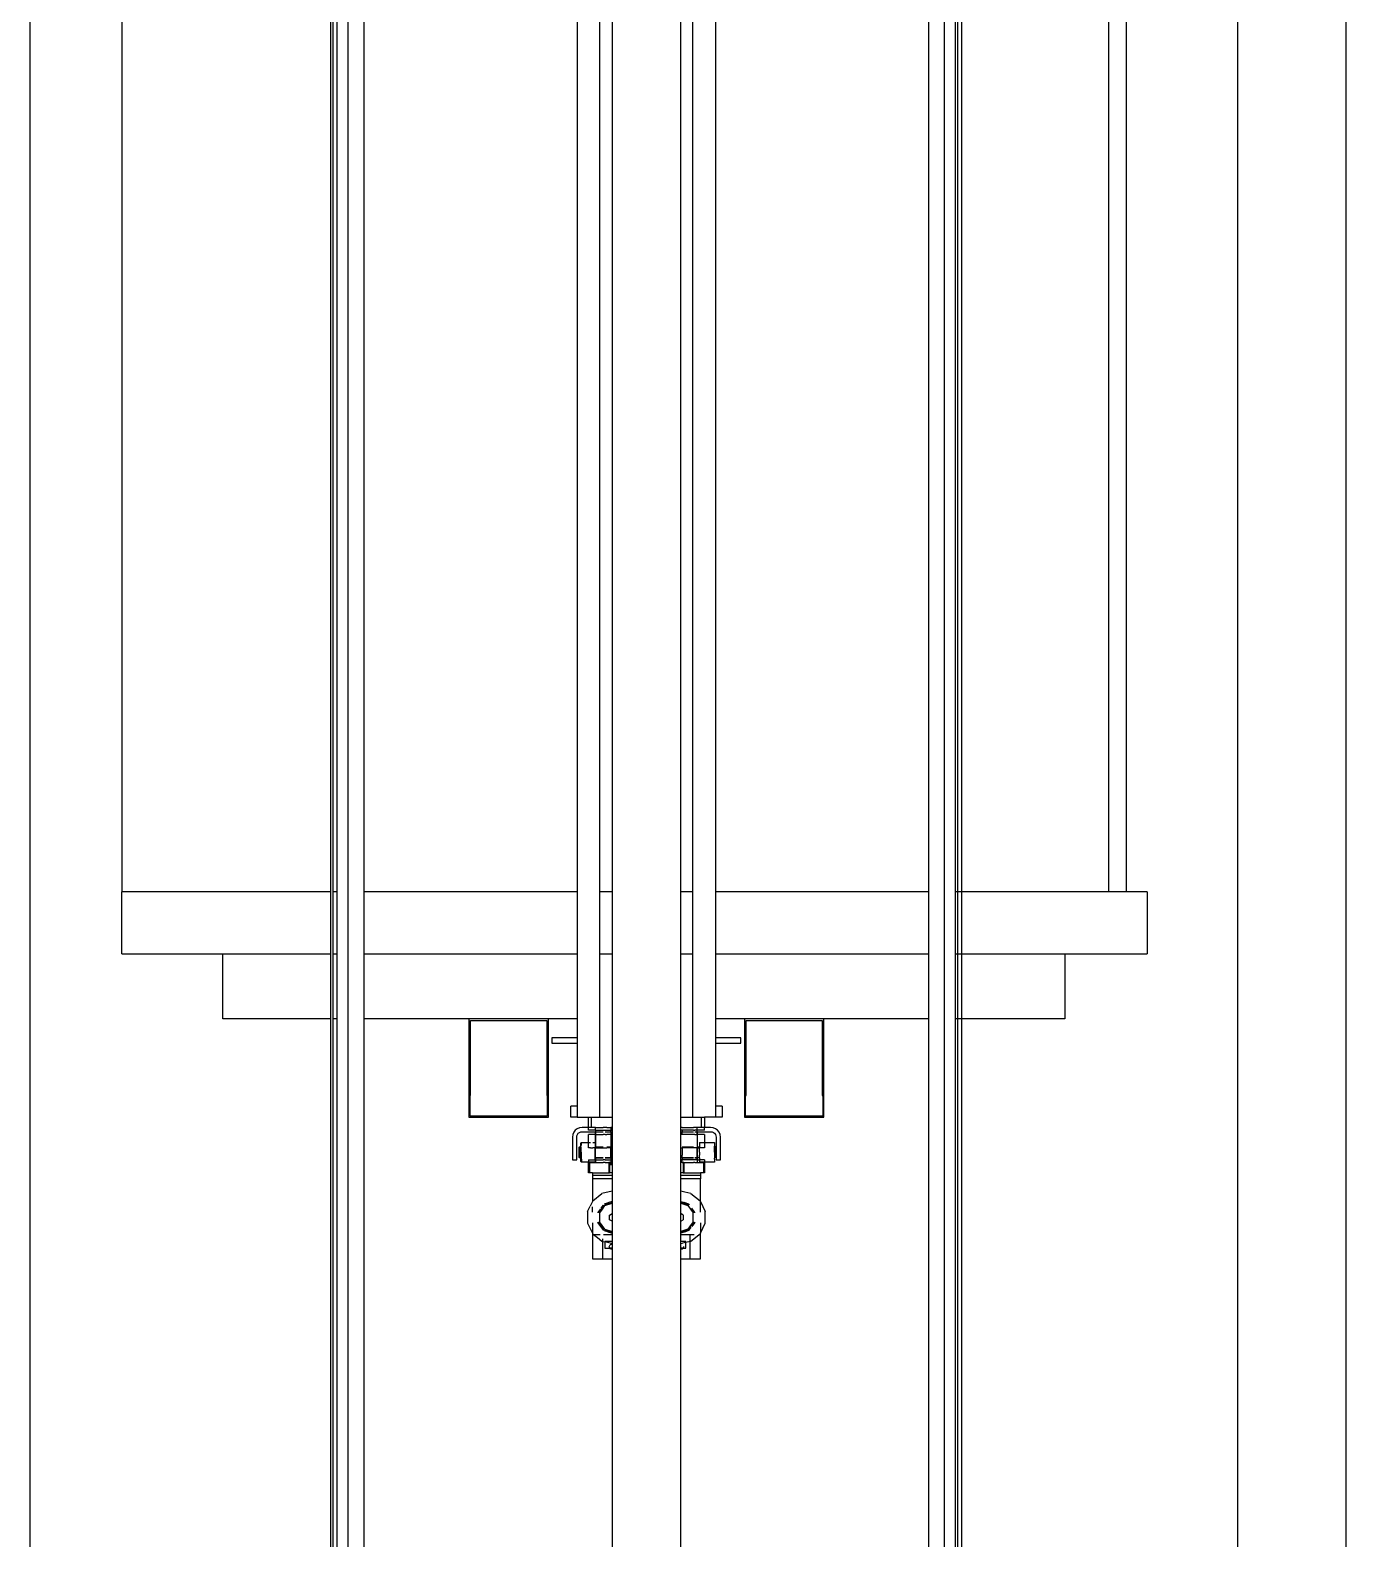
# Model space of a CAD drawing. Header units: millimetres. Extents: x 90964 to 877642, y 656808 to 1438307.
# Drawn here: x 826192 to 828627, y 1252829 to 1255621 of the extents above; entities that cross this region are included whole.
import ezdxf

# ---------------------------------------------------------------- set-up
doc = ezdxf.new("R2010")
doc.units = ezdxf.units.MM
doc.header["$LTSCALE"] = 300
doc.layers.add('ProfileEdges', color=7, linetype='Continuous')
doc.layers.add('SectionCutEdges', color=7, linetype='Continuous')

msp = doc.modelspace()

# ---------------------------------------------------------------- linework, layer by layer
at = {"color": 251}
for p, q in [((826192.2, 1189076), (826192.2, 1259226.5)), ((826192.2, 1189076), (826192.2, 1259226.5)), ((826192.2, 1189076), (826192.2, 1259226.5)), ((826780.6, 1189076), (826780.6, 1258131.7)), ((827884.6, 1189076), (827884.6, 1258131.7)), ((826361.6, 1258032.5), (826361.6, 1254026.5)), ((826810.6, 1254026.5), (826810.6, 1258032.5)), ((827204.7, 1258032.5), (827204.7, 1254026.5)), ((827396.2, 1254026.5), (827396.2, 1258032.5)), ((827854.6, 1258032.5), (827854.6, 1254026.5)), ((826748.6, 1254026.5), (826748.6, 1257972.7)), ((826753, 1254026.5), (826753, 1257972.7)), ((826760.3, 1254026.5), (826760.3, 1257972.7)), ((827905, 1254026.5), (827905, 1257972.7)), ((827909.3, 1254026.5), (827909.3, 1257972.7)), ((827916.3, 1254026.5), (827916.3, 1257972.7)), ((827246.7, 1254026.5), (827246.7, 1257843.7)), ((827269.2, 1257843.7), (827269.2, 1254026.5)), ((827418.7, 1254026.5), (827418.7, 1257840.7)), ((827460.7, 1257840.7), (827460.7, 1254026.5)), ((828188.6, 1254026.5), (828188.6, 1257118.1)), ((828220.4, 1257118.1), (828220.4, 1254026.5)), ((826748.6, 1254026.5), (826361.6, 1254026.5)), ((826361.6, 1253911.5), (826361.6, 1254026.5)), ((826748.6, 1253911.5), (826748.6, 1254026.5)), ((826760.3, 1254026.5), (826753, 1254026.5)), ((826753, 1253911.5), (826753, 1254026.5)), ((826760.3, 1253911.5), (826760.3, 1254026.5)), ((827204.7, 1254026.5), (826810.6, 1254026.5)), ((826810.6, 1253911.5), (826810.6, 1254026.5)), ((827204.7, 1254026.5), (827204.7, 1253911.5)), ((827269.2, 1254026.5), (827246.7, 1254026.5)), ((827246.7, 1253911.5), (827246.7, 1254026.5)), ((827269.2, 1254026.5), (827269.2, 1253911.5)), ((827418.7, 1254026.5), (827396.2, 1254026.5)), ((827396.2, 1253911.5), (827396.2, 1254026.5)), ((827418.7, 1253911.5), (827418.7, 1254026.5)), ((827854.6, 1254026.5), (827460.7, 1254026.5)), ((827460.7, 1254026.5), (827460.7, 1253911.5)), ((827854.6, 1254026.5), (827854.6, 1253911.5)), ((827909.3, 1254026.5), (827905, 1254026.5)), ((827905, 1253911.5), (827905, 1254026.5)), ((827916.3, 1254026.5), (827909.3, 1254026.5)), ((827909.3, 1253911.5), (827909.3, 1254026.5)), ((828188.6, 1254026.5), (827916.3, 1254026.5)), ((827916.3, 1253911.5), (827916.3, 1254026.5)), ((828220.4, 1254026.5), (828188.6, 1254026.5)), ((828259.2, 1254026.5), (828220.4, 1254026.5)), ((828259.2, 1254026.5), (828259.2, 1253911.5)), ((826361.6, 1253911.5), (826549, 1253911.5)), ((826549, 1253911.5), (826748.6, 1253911.5)), ((826549, 1253791.5), (826549, 1253911.5)), ((826748.6, 1253791.5), (826748.6, 1253911.5)), ((826753, 1253911.5), (826760.3, 1253911.5)), ((826753, 1253791.5), (826753, 1253911.5)), ((826760.3, 1253791.5), (826760.3, 1253911.5)), ((826810.6, 1253911.5), (827204.7, 1253911.5)), ((826810.6, 1253791.5), (826810.6, 1253911.5)), ((827204.7, 1253911.5), (827204.7, 1253791.5)), ((827246.7, 1253911.5), (827269.2, 1253911.5)), ((827246.7, 1253609.5), (827246.7, 1253911.5)), ((827269.2, 1253911.5), (827269.2, 1253609.5)), ((827396.2, 1253911.5), (827418.7, 1253911.5)), ((827396.2, 1253609.5), (827396.2, 1253911.5)), ((827418.7, 1253609.5), (827418.7, 1253911.5)), ((827460.7, 1253911.5), (827854.6, 1253911.5)), ((827460.7, 1253911.5), (827460.7, 1253791.5)), ((827854.6, 1253911.5), (827854.6, 1253791.5)), ((827905, 1253911.5), (827909.3, 1253911.5)), ((827905, 1253791.5), (827905, 1253911.5)), ((827909.3, 1253791.5), (827909.3, 1253911.5)), ((827909.3, 1253911.5), (827916.3, 1253911.5)), ((827916.3, 1253791.5), (827916.3, 1253911.5)), ((827916.3, 1253911.5), (828106.8, 1253911.5)), ((828106.8, 1253911.5), (828259.2, 1253911.5)), ((828106.8, 1253911.5), (828106.8, 1253791.5)), ((826748.6, 1253791.5), (826549, 1253791.5)), ((826748.6, 1189076), (826748.6, 1253791.5)), ((826760.3, 1253791.5), (826753, 1253791.5)), ((826753, 1189076), (826753, 1253791.5)), ((826760.3, 1189076), (826760.3, 1253791.5)), ((826810.6, 1189076), (826810.6, 1253791.5)), ((827004.2, 1253791.5), (826810.6, 1253791.5)), ((827151.2, 1253791.5), (827004.2, 1253791.5)), ((827004.2, 1253791.5), (827004.2, 1253649.5)), ((827007.2, 1253649.5), (827007.2, 1253788.5)), ((827007.2, 1253788.5), (827148.2, 1253788.5)), ((827148.2, 1253788.5), (827148.2, 1253649.5)), ((827151.2, 1253649.5), (827151.2, 1253791.5)), ((827204.7, 1253791.5), (827151.2, 1253791.5)), ((827204.7, 1253791.5), (827204.7, 1253756.5)), ((827514.2, 1253791.5), (827460.7, 1253791.5)), ((827460.7, 1253791.5), (827460.7, 1253756.5)), ((827661.2, 1253791.5), (827514.2, 1253791.5)), ((827514.2, 1253791.5), (827514.2, 1253649.5)), ((827517.2, 1253649.5), (827517.2, 1253788.5)), ((827517.2, 1253788.5), (827658.2, 1253788.5)), ((827658.2, 1253788.5), (827658.2, 1253649.5)), ((827661.2, 1253649.5), (827661.2, 1253791.5)), ((827854.6, 1253791.5), (827661.2, 1253791.5)), ((827854.6, 1253791.5), (827854.6, 1189076)), ((827905, 1189076), (827905, 1253791.5)), ((827909.3, 1253791.5), (827905, 1253791.5)), ((827909.3, 1189076), (827909.3, 1253791.5)), ((827916.3, 1253791.5), (827909.3, 1253791.5)), ((827916.3, 1189076), (827916.3, 1253791.5)), ((828106.8, 1253791.5), (827916.3, 1253791.5)), ((827204.7, 1253756.5), (827157.7, 1253756.5)), ((827157.7, 1253756.5), (827157.7, 1253746.5)), ((827157.7, 1253746.5), (827204.7, 1253746.5)), ((827204.7, 1253756.5), (827204.7, 1253746.5)), ((827204.7, 1253746.5), (827204.7, 1253629.5)), ((827507.7, 1253756.5), (827460.7, 1253756.5)), ((827460.7, 1253756.5), (827460.7, 1253746.5)), ((827460.7, 1253746.5), (827507.7, 1253746.5)), ((827460.7, 1253746.5), (827460.7, 1253629.5)), ((827507.7, 1253746.5), (827507.7, 1253756.5)), ((827006.2, 1253649.5), (827004.2, 1253649.5)), ((827004.2, 1253649.5), (827004.2, 1253609.5)), ((827006.2, 1253611.5), (827006.2, 1253649.5)), ((827006.2, 1253649.5), (827007.2, 1253649.5)), ((827148.2, 1253649.5), (827149.2, 1253649.5)), ((827151.2, 1253649.5), (827149.2, 1253649.5)), ((827149.2, 1253649.5), (827149.2, 1253611.5)), ((827151.2, 1253609.5), (827151.2, 1253649.5)), ((827514.2, 1253649.5), (827514.2, 1253609.5)), ((827514.2, 1253649.5), (827516.2, 1253649.5)), ((827516.2, 1253611.5), (827516.2, 1253649.5)), ((827516.2, 1253649.5), (827517.2, 1253649.5)), ((827658.2, 1253649.5), (827659.2, 1253649.5)), ((827659.2, 1253649.5), (827659.2, 1253611.5)), ((827659.2, 1253649.5), (827661.2, 1253649.5)), ((827661.2, 1253609.5), (827661.2, 1253649.5)), ((827004.2, 1253609.5), (827151.2, 1253609.5)), ((827149.2, 1253611.5), (827006.2, 1253611.5)), ((827204.7, 1253629.5), (827192.7, 1253629.5)), ((827192.7, 1253609.5), (827192.7, 1253629.5)), ((827204.7, 1253609.5), (827192.7, 1253609.5)), ((827204.7, 1253629.5), (827204.7, 1253609.5)), ((827204.7, 1253609.5), (827225.3, 1253609.5)), ((827225.2, 1253590.5), (827225.3, 1253609.5)), ((827225.3, 1253609.5), (827230.7, 1253609.5)), ((827230.7, 1253609.5), (827230.7, 1253590.5)), ((827230.7, 1253609.5), (827246.7, 1253609.5)), ((827246.7, 1253609.5), (827269.2, 1253609.5)), ((827269.2, 1253609.5), (827269.2, 1253590.5)), ((827396.2, 1253609.5), (827418.7, 1253609.5)), ((827396.2, 1253590.5), (827396.2, 1253609.5)), ((827418.7, 1253609.5), (827434.6, 1253609.5)), ((827434.6, 1253590.5), (827434.6, 1253609.5)), ((827434.6, 1253609.5), (827440.1, 1253609.5)), ((827440.1, 1253609.5), (827440.1, 1253590.5)), ((827460.7, 1253609.5), (827440.1, 1253609.5)), ((827472.7, 1253629.5), (827460.7, 1253629.5)), ((827460.7, 1253629.5), (827460.7, 1253609.5)), ((827472.7, 1253609.5), (827460.7, 1253609.5)), ((827472.7, 1253629.5), (827472.7, 1253609.5)), ((827514.2, 1253609.5), (827661.2, 1253609.5)), ((827659.2, 1253611.5), (827516.2, 1253611.5)), ((827196.3, 1253577.2), (827195.7, 1253572.5)), ((827198.1, 1253581.5), (827196.3, 1253577.2)), ((827200.9, 1253585.3), (827198.1, 1253581.5)), ((827204.7, 1253588.1), (827200.9, 1253585.3)), ((827204, 1253575.1), (827205, 1253577.5)), ((827209, 1253589.9), (827204.7, 1253588.1)), ((827205, 1253577.5), (827206.6, 1253579.6)), ((827206.6, 1253579.6), (827208.7, 1253581.2)), ((827208.7, 1253581.2), (827211.1, 1253582.2)), ((827213.7, 1253590.5), (827209, 1253589.9)), ((827211.1, 1253582.2), (827213.7, 1253582.5)), ((827225.2, 1253590.5), (827213.7, 1253590.5)), ((827213.7, 1253582.5), (827238.7, 1253582.5)), ((827225.2, 1253585.5), (827225.2, 1253590.5)), ((827228.9, 1253590.5), (827225.2, 1253590.5)), ((827228.9, 1253585.5), (827225.2, 1253585.5)), ((827225.2, 1253562.6), (827225.2, 1253577.6)), ((827228.9, 1253577.6), (827225.2, 1253577.6)), ((827230.7, 1253590.5), (827228.9, 1253590.5)), ((827233.3, 1253585.5), (827228.9, 1253585.5)), ((827233.3, 1253577.6), (827228.9, 1253577.6)), ((827233.3, 1253590.5), (827230.7, 1253590.5)), ((827238.7, 1253590.5), (827233.3, 1253590.5)), ((827238.7, 1253585.5), (827233.3, 1253585.5)), ((827238.7, 1253577.6), (827233.3, 1253577.6)), ((827238.7, 1253585.5), (827238.7, 1253590.5)), ((827238.7, 1253590.5), (827252.6, 1253590.5)), ((827238.7, 1253585.5), (827238.7, 1253582.5)), ((827238.7, 1253585.5), (827252.6, 1253585.5)), ((827238.7, 1253583.2), (827238.7, 1253582.5)), ((827238.7, 1253582.5), (827238.7, 1253582.5)), ((827238.7, 1253582.5), (827252.6, 1253582.5)), ((827238.7, 1253577.6), (827238.7, 1253582.5)), ((827238.7, 1253582.5), (827238.7, 1253577.6)), ((827238.7, 1253554.4), (827238.7, 1253577.6)), ((827238.7, 1253577.6), (827238.7, 1253577.6)), ((827238.7, 1253577.6), (827252.6, 1253577.6)), ((827238.7, 1253577.6), (827238.7, 1253554.4)), ((827259.7, 1253590.5), (827252.6, 1253590.5)), ((827252.6, 1253585.5), (827256.3, 1253585.5)), ((827256.3, 1253577.6), (827252.6, 1253577.6)), ((827256.3, 1253585.5), (827259.7, 1253585.5)), ((827256.3, 1253582.5), (827266.6, 1253582.5)), ((827256.3, 1253577.6), (827259.7, 1253577.6)), ((827259.7, 1253590.5), (827266.6, 1253590.5)), ((827259.7, 1253585.5), (827266.6, 1253585.5)), ((827266.6, 1253577.6), (827259.7, 1253577.6)), ((827266.6, 1253590.5), (827266.6, 1253585.5)), ((827269.2, 1253590.5), (827266.6, 1253590.5)), ((827266.6, 1253585.5), (827269.2, 1253585.5)), ((827266.6, 1253583.2), (827266.6, 1253585.5)), ((827266.6, 1253583.2), (827266.6, 1253582.5)), ((827266.6, 1253582.5), (827269.2, 1253582.5)), ((827266.6, 1253582.5), (827266.6, 1253577.8)), ((827266.6, 1253577.8), (827266.6, 1253577.6)), ((827269.2, 1253577.6), (827266.6, 1253577.6)), ((827266.6, 1253577.3), (827266.6, 1253577.6)), ((827266.6, 1253577.3), (827266.6, 1253555.6)), ((827269.2, 1253590.5), (827269.2, 1253585.5)), ((827269.2, 1253585.5), (827269.2, 1253582.5)), ((827269.2, 1253582.5), (827269.2, 1253577.6)), ((827269.2, 1253577.6), (827269.2, 1253563.8)), ((827399, 1253590.5), (827396.2, 1253590.5)), ((827396.2, 1253585.5), (827396.2, 1253590.5)), ((827398.7, 1253585.5), (827396.2, 1253585.5)), ((827396.2, 1253582.5), (827396.2, 1253585.5)), ((827396.2, 1253577.6), (827396.2, 1253582.5)), ((827396.2, 1253582.5), (827398.7, 1253582.5)), ((827398.7, 1253577.6), (827396.2, 1253577.6)), ((827396.2, 1253552.4), (827396.2, 1253577.6)), ((827398.7, 1253585.5), (827399, 1253585.5)), ((827398.7, 1253585.5), (827398.7, 1253583.2)), ((827398.7, 1253583.2), (827398.7, 1253582.5)), ((827398.7, 1253582.5), (827419.7, 1253582.5)), ((827398.7, 1253577.8), (827398.7, 1253582.5)), ((827398.7, 1253577.6), (827398.7, 1253577.8)), ((827399, 1253577.6), (827398.7, 1253577.6)), ((827399, 1253590.5), (827419.7, 1253590.5)), ((827419.7, 1253585.5), (827399, 1253585.5)), ((827419.7, 1253577.6), (827399, 1253577.6)), ((827419.7, 1253590.5), (827419.8, 1253590.5)), ((827419.7, 1253585.5), (827419.8, 1253585.5)), ((827419.8, 1253577.6), (827419.7, 1253577.6)), ((827426.4, 1253590.5), (827419.8, 1253590.5)), ((827419.8, 1253585.5), (827422.5, 1253585.5)), ((827422.5, 1253577.6), (827419.8, 1253577.6)), ((827426.4, 1253585.5), (827422.5, 1253585.5)), ((827422.5, 1253582.5), (827426.6, 1253582.5)), ((827422.5, 1253577.6), (827426.4, 1253577.6)), ((827426.6, 1253590.5), (827426.4, 1253590.5)), ((827426.6, 1253585.5), (827426.4, 1253585.5)), ((827426.4, 1253577.6), (827426.6, 1253577.6)), ((827426.6, 1253585.5), (827426.6, 1253590.5)), ((827434.6, 1253590.5), (827426.6, 1253590.5)), ((827426.6, 1253582.5), (827426.6, 1253585.5)), ((827440.1, 1253585.5), (827426.6, 1253585.5)), ((827426.6, 1253583.2), (827426.6, 1253582.5)), ((827426.6, 1253582.5), (827426.6, 1253582.5)), ((827426.6, 1253582.5), (827451.6, 1253582.5)), ((827426.6, 1253582.5), (827426.6, 1253577.6)), ((827426.6, 1253577.6), (827426.6, 1253582.5)), ((827426.6, 1253577.6), (827426.6, 1253577.6)), ((827426.6, 1253577.6), (827426.6, 1253554.5)), ((827440.1, 1253577.6), (827426.6, 1253577.6)), ((827426.6, 1253577.6), (827426.6, 1253554.5)), ((827440.1, 1253590.5), (827434.6, 1253590.5)), ((827440.1, 1253585.5), (827440.1, 1253590.5)), ((827451.6, 1253590.5), (827440.1, 1253590.5)), ((827440.1, 1253577.6), (827440.1, 1253562.6)), ((827456.3, 1253589.9), (827451.6, 1253590.5)), ((827451.6, 1253582.5), (827454.2, 1253582.2)), ((827454.2, 1253582.2), (827456.6, 1253581.2)), ((827460.6, 1253588.1), (827456.3, 1253589.9)), ((827456.6, 1253581.2), (827458.7, 1253579.6)), ((827458.7, 1253579.6), (827460.3, 1253577.5)), ((827460.3, 1253577.5), (827461.3, 1253575.1)), ((827464.4, 1253585.3), (827460.6, 1253588.1)), ((827467.2, 1253581.5), (827464.4, 1253585.3)), ((827469, 1253577.2), (827467.2, 1253581.5)), ((827469.6, 1253572.5), (827469, 1253577.2)), ((827195.7, 1253572.5), (827195.7, 1253530.5)), ((827203.7, 1253572.5), (827204, 1253575.1)), ((827203.7, 1253530.5), (827203.7, 1253572.5)), ((827207.7, 1253553.5), (827208.7, 1253554.5)), ((827207.7, 1253553.5), (827207.7, 1253535.4)), ((827208.7, 1253554.5), (827211.5, 1253554.5)), ((827208.7, 1253554.5), (827208.7, 1253534.4)), ((827211.5, 1253561.6), (827211.7, 1253561.9)), ((827211.5, 1253554.5), (827211.5, 1253561.6)), ((827211.5, 1253554.5), (827211.5, 1253534.4)), ((827211.7, 1253561.9), (827211.8, 1253562.3)), ((827211.8, 1253562.3), (827212.5, 1253562.6)), ((827212.5, 1253562.6), (827225.2, 1253562.6)), ((827212.5, 1253557.3), (827212.5, 1253562.6)), ((827225.2, 1253562.6), (827228.9, 1253562.6)), ((827225.2, 1253552.4), (827225.2, 1253562.6)), ((827228.9, 1253552.4), (827225.2, 1253552.4)), ((827228.9, 1253552.4), (827233.3, 1253552.4)), ((827233.3, 1253562.6), (827238, 1253562.6)), ((827238, 1253552.4), (827233.3, 1253552.4)), ((827238, 1253562.6), (827238, 1253554.4)), ((827238, 1253554.4), (827238.7, 1253554.4)), ((827238, 1253554.4), (827238, 1253552.4)), ((827238.7, 1253552.4), (827238, 1253552.4)), ((827238, 1253544.4), (827238, 1253552.4)), ((827238.7, 1253554.4), (827252.6, 1253554.4)), ((827238.7, 1253552.4), (827238.7, 1253554.4)), ((827238.7, 1253554.4), (827238.7, 1253554.4)), ((827238.7, 1253554.4), (827238.7, 1253552.4)), ((827238.7, 1253552.4), (827238.7, 1253552.4)), ((827238.7, 1253534.4), (827238.7, 1253552.4)), ((827238.7, 1253552.4), (827252.6, 1253552.4)), ((827238.7, 1253534.4), (827238.7, 1253552.4)), ((827252.6, 1253552.4), (827256.3, 1253552.4)), ((827256.3, 1253552.4), (827259.7, 1253552.4)), ((827259.7, 1253554.4), (827266.6, 1253554.4)), ((827266.6, 1253552.4), (827259.7, 1253552.4)), ((827266.6, 1253555.6), (827266.6, 1253554.4)), ((827266.6, 1253554.4), (827267.3, 1253554.4)), ((827266.6, 1253554.4), (827266.6, 1253554.3)), ((827266.6, 1253552.6), (827266.6, 1253554.3)), ((827266.6, 1253552.6), (827266.6, 1253552.4)), ((827266.6, 1253551.9), (827266.6, 1253552.4)), ((827267.3, 1253552.4), (827266.6, 1253552.4)), ((827266.6, 1253534.4), (827266.6, 1253551.9)), ((827269, 1253563.5), (827267.3, 1253559.4)), ((827267.3, 1253559.4), (827267.3, 1253554.4)), ((827267.3, 1253552.4), (827267.3, 1253554.4)), ((827269.2, 1253552.4), (827267.3, 1253552.4)), ((827267.3, 1253552.4), (827267.3, 1253534.4)), ((827269.2, 1253563.8), (827269, 1253563.5)), ((827269.2, 1253563.8), (827269.2, 1253552.4)), ((827269.2, 1253552.4), (827269.2, 1253530.5)), ((827396.2, 1253549.4), (827396.2, 1253552.4)), ((827396.2, 1253552.4), (827398.7, 1253552.4)), ((827396.2, 1253539.4), (827396.2, 1253549.4)), ((827398.7, 1253552.4), (827398.7, 1253551.9)), ((827398.7, 1253552.4), (827399, 1253552.4)), ((827398.7, 1253551.9), (827398.7, 1253549.4)), ((827398.7, 1253549.4), (827398.7, 1253539.4)), ((827399, 1253554.5), (827419.7, 1253554.5)), ((827419.7, 1253552.4), (827399, 1253552.4)), ((827419.7, 1253552.4), (827419.8, 1253552.4)), ((827422.5, 1253552.4), (827419.8, 1253552.4)), ((827426.4, 1253552.4), (827422.5, 1253552.4)), ((827426.4, 1253554.5), (827426.6, 1253554.5)), ((827426.6, 1253552.4), (827426.4, 1253552.4)), ((827426.6, 1253554.5), (827426.6, 1253552.4)), ((827426.6, 1253554.5), (827426.6, 1253554.5)), ((827426.6, 1253554.5), (827430.7, 1253554.5)), ((827426.6, 1253554.5), (827426.6, 1253552.4)), ((827426.6, 1253552.4), (827426.6, 1253552.4)), ((827426.6, 1253552.4), (827426.6, 1253549.4)), ((827426.6, 1253552.4), (827430.7, 1253552.4)), ((827426.6, 1253549.4), (827426.6, 1253552.4)), ((827426.6, 1253539.4), (827426.6, 1253549.4)), ((827426.6, 1253549.4), (827426.6, 1253539.4)), ((827430.7, 1253562.6), (827440.1, 1253562.6)), ((827430.7, 1253562.6), (827430.7, 1253554.5)), ((827430.7, 1253552.4), (827430.7, 1253554.5)), ((827430.7, 1253549.4), (827430.7, 1253552.4)), ((827440.1, 1253552.4), (827430.7, 1253552.4)), ((827430.7, 1253544.4), (827430.7, 1253549.4)), ((827440.1, 1253562.6), (827458.5, 1253562.6)), ((827440.1, 1253562.6), (827440.1, 1253552.4)), ((827458.5, 1253562.6), (827458.5, 1253555.6)), ((827458.5, 1253555.6), (827460.5, 1253553.6)), ((827458.5, 1253544.4), (827458.5, 1253555.6)), ((827460.5, 1253535.3), (827460.5, 1253553.6)), ((827461.3, 1253575.1), (827461.6, 1253572.5)), ((827461.6, 1253572.5), (827461.6, 1253530.5)), ((827469.6, 1253530.5), (827469.6, 1253572.5)), ((827195.7, 1253530.5), (827203.7, 1253530.5)), ((827208.7, 1253534.4), (827207.7, 1253535.4)), ((827211.5, 1253534.4), (827208.7, 1253534.4)), ((827211.5, 1253527.3), (827211.5, 1253534.4)), ((827211.8, 1253526.6), (827211.5, 1253527.3)), ((827212.5, 1253526.3), (827211.8, 1253526.6)), ((827212.5, 1253531.6), (827212.5, 1253544.4)), ((827212.5, 1253531.6), (827212.5, 1253526.3)), ((827225.2, 1253526.3), (827212.5, 1253526.3)), ((827225.2, 1253530.5), (827225.2, 1253526.3)), ((827225.2, 1253530.5), (827238, 1253530.5)), ((827238, 1253526.3), (827225.2, 1253526.3)), ((827225.2, 1253526.3), (827225.3, 1253525.5)), ((827225.3, 1253506.5), (827225.3, 1253525.5)), ((827227.2, 1253525.5), (827225.3, 1253525.5)), ((827227.2, 1253525.5), (827227.2, 1253506.5)), ((827227.2, 1253525.5), (827238.7, 1253525.5)), ((827238, 1253534.4), (827238, 1253544.4)), ((827238.7, 1253534.4), (827238, 1253534.4)), ((827238, 1253531.6), (827238, 1253534.4)), ((827238, 1253531.6), (827238, 1253530.5)), ((827238.7, 1253530.5), (827238, 1253530.5)), ((827238, 1253530.5), (827238, 1253526.3)), ((827252.6, 1253534.4), (827238.7, 1253534.4)), ((827238.7, 1253534.4), (827238.7, 1253534.4)), ((827238.7, 1253534), (827238.7, 1253534.4)), ((827238.7, 1253530.5), (827238.7, 1253534.4)), ((827238.7, 1253534), (827252.6, 1253534)), ((827238.7, 1253534), (827238.7, 1253530.5)), ((827238.7, 1253530.5), (827238.7, 1253525.5)), ((827238.7, 1253530.5), (827238.7, 1253530.5)), ((827238.7, 1253530.5), (827238.7, 1253525.5)), ((827238.7, 1253530.5), (827252.6, 1253530.5)), ((827238.7, 1253525.5), (827238.7, 1253525.5)), ((827238.7, 1253525.5), (827252.6, 1253525.5)), ((827256.3, 1253530.5), (827252.6, 1253530.5)), ((827256.3, 1253525.5), (827252.6, 1253525.5)), ((827266.6, 1253534.4), (827256.3, 1253534.4)), ((827256.3, 1253534), (827266.6, 1253534)), ((827256.3, 1253530.5), (827266.6, 1253530.5)), ((827256.3, 1253525.5), (827263, 1253525.5)), ((827264.1, 1253525.5), (827263, 1253525.5)), ((827263, 1253525.5), (827263, 1253506.5)), ((827264.1, 1253525.5), (827264.1, 1253506.5)), ((827266.6, 1253525.5), (827264.1, 1253525.5)), ((827267.3, 1253534.4), (827266.6, 1253534.4)), ((827266.6, 1253534.4), (827266.6, 1253534)), ((827266.6, 1253534), (827266.6, 1253530.9)), ((827266.6, 1253530.9), (827266.6, 1253530.5)), ((827266.6, 1253530.5), (827266.6, 1253530.4)), ((827267.3, 1253530.5), (827266.6, 1253530.5)), ((827266.6, 1253530.4), (827266.6, 1253527)), ((827266.6, 1253527), (827266.6, 1253525.5)), ((827268.9, 1253525.5), (827266.6, 1253525.5)), ((827266.6, 1253525.5), (827266.6, 1253523.4)), ((827266.6, 1253523.4), (827266.6, 1253520.4)), ((827267.3, 1253534.4), (827267.3, 1253530.5)), ((827267.3, 1253529.5), (827267.3, 1253530.5)), ((827269.2, 1253530.5), (827267.3, 1253530.5)), ((827268.9, 1253525.5), (827267.3, 1253529.5)), ((827269.2, 1253525.1), (827268.9, 1253525.5)), ((827269.2, 1253525.5), (827268.9, 1253525.5)), ((827269.2, 1253530.5), (827269.2, 1253525.5)), ((827269.2, 1253525.5), (827269.2, 1253525.1)), ((827269.2, 1253525.1), (827269.2, 1253506.5)), ((827396.2, 1253534.4), (827396.2, 1253539.4)), ((827398.7, 1253534.4), (827396.2, 1253534.4)), ((827396.2, 1253530.5), (827396.2, 1253534.4)), ((827398.7, 1253530.5), (827396.2, 1253530.5)), ((827396.2, 1253525.5), (827396.2, 1253530.5)), ((827398.7, 1253525.5), (827396.2, 1253525.5)), ((827396.2, 1253506.5), (827396.2, 1253525.5)), ((827398.7, 1253534.5), (827398.7, 1253539.4)), ((827398.7, 1253534.4), (827398.7, 1253534.5)), ((827419.7, 1253534.4), (827398.7, 1253534.4)), ((827398.7, 1253534), (827398.7, 1253534.4)), ((827398.7, 1253534), (827419.7, 1253534)), ((827398.7, 1253534), (827398.7, 1253530.9)), ((827398.7, 1253530.5), (827398.7, 1253530.9)), ((827398.7, 1253530.4), (827398.7, 1253530.5)), ((827419.7, 1253530.5), (827398.7, 1253530.5)), ((827398.7, 1253525.5), (827398.7, 1253530.4)), ((827398.7, 1253525.5), (827400.9, 1253525.5)), ((827402.1, 1253525.5), (827400.9, 1253525.5)), ((827400.9, 1253525.5), (827400.9, 1253506.5)), ((827402.1, 1253525.5), (827402.1, 1253506.5)), ((827402.1, 1253525.5), (827419.7, 1253525.5)), ((827422.5, 1253530.5), (827419.7, 1253530.5)), ((827422.5, 1253525.5), (827419.7, 1253525.5)), ((827426.6, 1253534.4), (827422.5, 1253534.4)), ((827422.5, 1253534), (827426.6, 1253534)), ((827426.6, 1253530.5), (827422.5, 1253530.5)), ((827422.5, 1253525.5), (827426.6, 1253525.5)), ((827426.6, 1253539.4), (827426.6, 1253534.4)), ((827426.6, 1253534.4), (827426.6, 1253539.4)), ((827430.7, 1253534.4), (827426.6, 1253534.4)), ((827426.6, 1253534.4), (827426.6, 1253534.4)), ((827426.6, 1253534.4), (827426.6, 1253534)), ((827426.6, 1253534.4), (827426.6, 1253530.5)), ((827426.6, 1253530.5), (827426.6, 1253534)), ((827426.6, 1253530.5), (827426.6, 1253525.5)), ((827426.6, 1253530.5), (827426.6, 1253530.5)), ((827426.6, 1253530.5), (827430.7, 1253530.5)), ((827426.6, 1253530.5), (827426.6, 1253525.5)), ((827426.6, 1253525.5), (827426.6, 1253525.5)), ((827426.6, 1253525.5), (827438.1, 1253525.5)), ((827430.7, 1253544.4), (827430.7, 1253539.4)), ((827430.7, 1253534.4), (827430.7, 1253539.4)), ((827430.7, 1253534.4), (827430.7, 1253531.6)), ((827430.7, 1253530.5), (827430.7, 1253531.6)), ((827430.7, 1253530.5), (827430.7, 1253526.3)), ((827440.1, 1253530.5), (827430.7, 1253530.5)), ((827440.1, 1253526.3), (827430.7, 1253526.3)), ((827438.1, 1253525.5), (827438.1, 1253506.5)), ((827438.1, 1253525.5), (827440.1, 1253525.5)), ((827440.1, 1253530.5), (827440.1, 1253526.3)), ((827458.5, 1253526.3), (827440.1, 1253526.3)), ((827440.1, 1253526.3), (827440.1, 1253525.5)), ((827440.1, 1253525.5), (827440.1, 1253506.5)), ((827458.5, 1253544.4), (827458.5, 1253533.3)), ((827460.5, 1253535.3), (827458.5, 1253533.3)), ((827458.5, 1253531.6), (827458.5, 1253533.3)), ((827458.5, 1253531.6), (827458.5, 1253526.3)), ((827461.6, 1253530.5), (827469.6, 1253530.5)), ((827227.2, 1253506.5), (827225.3, 1253506.5)), ((827232.7, 1253506.5), (827227.2, 1253506.5)), ((827232.7, 1253506.5), (827263, 1253506.5)), ((827232.7, 1253506.5), (827232.7, 1253501.8)), ((827269.2, 1253501.8), (827232.7, 1253501.8)), ((827232.7, 1253501.8), (827232.7, 1253495.5)), ((827232.7, 1253495.5), (827232.7, 1253453.1)), ((827269.2, 1253495.5), (827232.7, 1253495.5)), ((827263, 1253506.5), (827264.1, 1253506.5)), ((827269.2, 1253506.5), (827264.1, 1253506.5)), ((827269.2, 1253506.5), (827269.2, 1253501.8)), ((827269.2, 1253501.8), (827269.2, 1253495.5)), ((827269.2, 1253495.5), (827269.2, 1253472.4)), ((827396.2, 1253501.8), (827396.2, 1253506.5)), ((827400.9, 1253506.5), (827396.2, 1253506.5)), ((827432.7, 1253501.8), (827396.2, 1253501.8)), ((827396.2, 1253495.5), (827396.2, 1253501.8)), ((827432.7, 1253495.5), (827396.2, 1253495.5)), ((827396.2, 1253472.4), (827396.2, 1253495.5)), ((827400.9, 1253506.5), (827402.1, 1253506.5)), ((827402.1, 1253506.5), (827432.7, 1253506.5)), ((827432.7, 1253506.5), (827432.7, 1253501.8)), ((827438.1, 1253506.5), (827432.7, 1253506.5)), ((827432.7, 1253501.8), (827432.7, 1253495.5)), ((827432.7, 1253453.1), (827432.7, 1253495.5)), ((827440.1, 1253506.5), (827438.1, 1253506.5)), ((827233.3, 1253454.5), (827250.4, 1253468.1)), ((827269.2, 1253472.4), (827250.4, 1253468.1)), ((827269.2, 1253472.4), (827269.2, 1253453.3)), ((827403.5, 1253470.8), (827396.2, 1253472.4)), ((827396.2, 1253455.9), (827396.2, 1253472.4)), ((827414.9, 1253468.1), (827403.5, 1253470.8)), ((827414.9, 1253468.1), (827432, 1253454.5)), ((827223.9, 1253434.9), (827228.6, 1253444.7)), ((827232.7, 1253453.1), (827228.6, 1253444.7)), ((827233.3, 1253454.5), (827232.7, 1253453.1)), ((827232.7, 1253433.9), (827232.7, 1253443.7)), ((827247.7, 1253439.8), (827243, 1253433.3)), ((827249.4, 1253439.4), (827244.6, 1253432.8)), ((827250.5, 1253439.1), (827245.7, 1253432.4)), ((827251, 1253439), (827246.1, 1253432.3)), ((827252.8, 1253446.9), (827248.6, 1253441.1)), ((827254.4, 1253446.3), (827249.8, 1253440)), ((827255.4, 1253445.9), (827250.6, 1253439.3)), ((827251, 1253439), (827255.9, 1253445.7)), ((827255.1, 1253448.8), (827262.8, 1253451.3)), ((827255.5, 1253447.2), (827269.2, 1253451.6)), ((827269.2, 1253450.5), (827255.8, 1253446.1)), ((827255.9, 1253445.7), (827269.2, 1253450)), ((827262.8, 1253451.3), (827263, 1253451.3)), ((827269.2, 1253453.3), (827263, 1253451.3)), ((827269.2, 1253453.3), (827269.2, 1253451.6)), ((827269.2, 1253451.6), (827269.2, 1253450.5)), ((827269.2, 1253450.5), (827269.2, 1253450)), ((827269.2, 1253450), (827269.2, 1253431.1)), ((827396.2, 1253453.3), (827396.2, 1253455.9)), ((827396.2, 1253451.6), (827396.2, 1253453.3)), ((827396.2, 1253453.3), (827402.3, 1253451.3)), ((827396.2, 1253450.5), (827396.2, 1253451.6)), ((827410.4, 1253447), (827396.2, 1253451.6)), ((827396.2, 1253450), (827396.2, 1253450.5)), ((827396.2, 1253450.5), (827409.7, 1253446.1)), ((827396.2, 1253431.1), (827396.2, 1253450)), ((827396.2, 1253450), (827409.4, 1253445.7)), ((827402.5, 1253451.3), (827402.3, 1253451.3)), ((827411.4, 1253448.4), (827402.5, 1253451.3)), ((827409.4, 1253445.7), (827414.3, 1253439)), ((827409.9, 1253445.9), (827409.7, 1253446.1)), ((827410.9, 1253446.3), (827410.4, 1253447)), ((827412.5, 1253446.9), (827411.4, 1253448.4)), ((827414.3, 1253439), (827419.2, 1253432.3)), ((827419.6, 1253432.4), (827414.7, 1253439.3)), ((827414.7, 1253439.3), (827414.7, 1253439.3)), ((827415.5, 1253440), (827420.7, 1253432.8)), ((827422.3, 1253433.3), (827416.7, 1253441.1)), ((827432.7, 1253453.1), (827432, 1253454.5)), ((827432.7, 1253433.9), (827432.7, 1253453.1)), ((827432.7, 1253453.1), (827441.4, 1253434.9)), ((827223.9, 1253434.9), (827223.9, 1253413.1)), ((827223.9, 1253413.1), (827232.7, 1253394.8)), ((827232.7, 1253414.1), (827232.7, 1253394.8)), ((827243, 1253433.3), (827243, 1253432.7)), ((827243, 1253415.3), (827243, 1253414.7)), ((827253.7, 1253399.9), (827243, 1253414.7)), ((827244.6, 1253432.8), (827244.6, 1253432.5)), ((827244.6, 1253415.5), (827244.6, 1253415.2)), ((827254.8, 1253401.1), (827244.6, 1253415.2)), ((827245.7, 1253432.4), (827245.7, 1253432.3)), ((827245.7, 1253415.6), (827245.7, 1253415.6)), ((827255.6, 1253401.9), (827245.7, 1253415.6)), ((827246.1, 1253432.3), (827246.1, 1253415.7)), ((827255.9, 1253402.3), (827246.1, 1253415.7)), ((827264.3, 1253428.2), (827269.2, 1253431.1)), ((827264.3, 1253419.7), (827264.3, 1253428.2)), ((827269.2, 1253416.9), (827264.3, 1253419.7)), ((827269.2, 1253431.1), (827269.2, 1253416.9)), ((827269.2, 1253416.9), (827269.2, 1253398)), ((827401, 1253428.2), (827396.2, 1253431.1)), ((827396.2, 1253416.9), (827396.2, 1253431.1)), ((827396.2, 1253416.9), (827401, 1253419.7)), ((827396.2, 1253398), (827396.2, 1253416.9)), ((827401, 1253428.2), (827401, 1253419.7)), ((827419.2, 1253415.7), (827414.3, 1253409)), ((827414.7, 1253408.7), (827419.6, 1253415.6)), ((827420.7, 1253415.2), (827415.5, 1253408)), ((827422.3, 1253414.7), (827416.7, 1253406.9)), ((827419.2, 1253415.7), (827419.2, 1253432.3)), ((827419.6, 1253432.3), (827419.6, 1253432.4)), ((827419.6, 1253415.6), (827419.6, 1253415.6)), ((827420.7, 1253432.5), (827420.7, 1253432.8)), ((827420.7, 1253415.2), (827420.7, 1253415.5)), ((827422.3, 1253432.7), (827422.3, 1253433.3)), ((827422.3, 1253414.7), (827422.3, 1253415.3)), ((827432.7, 1253414.1), (827432.7, 1253394.8)), ((827432.7, 1253394.8), (827441.4, 1253413.1)), ((827441.4, 1253413.1), (827441.4, 1253434.9)), ((827232.7, 1253394.8), (827232.7, 1253392.2)), ((827232.7, 1253394.8), (827233.3, 1253393.4)), ((827232.7, 1253392.2), (827234.8, 1253392.2)), ((827232.7, 1253392.2), (827232.7, 1253347.2)), ((827233.3, 1253393.4), (827234.8, 1253392.2)), ((827234.8, 1253392.2), (827246.9, 1253392.2)), ((827234.8, 1253392.2), (827241.9, 1253386.6)), ((827241.9, 1253386.6), (827250.4, 1253379.8)), ((827251.5, 1253384.6), (827251.5, 1253379.6)), ((827253.4, 1253392.2), (827269.2, 1253392.2)), ((827261, 1253397.3), (827255.1, 1253399.2)), ((827269.2, 1253396.3), (827255.5, 1253400.8)), ((827269.2, 1253397.5), (827255.8, 1253401.8)), ((827255.9, 1253402.3), (827269.2, 1253398)), ((827261, 1253397.3), (827261.3, 1253397.2)), ((827261.3, 1253397.2), (827269.2, 1253394.6)), ((827269.2, 1253398), (827269.2, 1253397.5)), ((827269.2, 1253397.5), (827269.2, 1253396.3)), ((827269.2, 1253396.3), (827269.2, 1253394.6)), ((827269.2, 1253394.6), (827269.2, 1253392.2)), ((827269.2, 1253392.2), (827269.2, 1253379.6)), ((827409.4, 1253402.3), (827396.2, 1253398)), ((827409.7, 1253401.9), (827396.2, 1253397.5)), ((827396.2, 1253396.3), (827410.4, 1253401)), ((827396.2, 1253397.5), (827396.2, 1253398)), ((827396.2, 1253396.3), (827396.2, 1253397.5)), ((827404, 1253397.2), (827396.2, 1253394.6)), ((827396.2, 1253394.6), (827396.2, 1253396.3)), ((827396.2, 1253392.2), (827396.2, 1253394.6)), ((827396.2, 1253392.2), (827413.8, 1253392.2)), ((827396.2, 1253379.6), (827396.2, 1253392.2)), ((827404, 1253397.2), (827404.3, 1253397.3)), ((827411.4, 1253399.6), (827404.3, 1253397.3)), ((827414.3, 1253409), (827409.4, 1253402.3)), ((827409.7, 1253401.9), (827414.5, 1253408.5)), ((827410.4, 1253401), (827415, 1253407.3)), ((827411.4, 1253399.6), (827415.7, 1253405.6)), ((827413.8, 1253392.2), (827421.2, 1253392.2)), ((827413.8, 1253379.6), (827413.8, 1253392.2)), ((827414.9, 1253379.8), (827423.5, 1253386.6)), ((827423.5, 1253386.6), (827430.5, 1253392.2)), ((827430.5, 1253392.2), (827432, 1253393.4)), ((827430.5, 1253392.2), (827432.7, 1253392.2)), ((827432, 1253393.4), (827432.7, 1253394.8)), ((827432.7, 1253392.2), (827432.7, 1253394.8)), ((827432.7, 1253347.2), (827432.7, 1253392.2)), ((827250.4, 1253379.8), (827251.5, 1253379.6)), ((827251.5, 1253379.6), (827251.5, 1253347.2)), ((827251.5, 1253379.6), (827255.6, 1253378.6)), ((827264.2, 1253379.6), (827255.6, 1253379.6)), ((827255.6, 1253379.6), (827255.6, 1253378.6)), ((827255.6, 1253378.6), (827255.6, 1253366.8)), ((827267.9, 1253375.8), (827255.6, 1253378.6)), ((827255.6, 1253366.8), (827265, 1253366.8)), ((827264, 1253369.7), (827264.2, 1253371)), ((827264.2, 1253368.4), (827264, 1253369.7)), ((827269.2, 1253379.6), (827264.2, 1253379.6)), ((827264.2, 1253371), (827264.7, 1253372.2)), ((827264.7, 1253367.2), (827264.2, 1253368.4)), ((827264.7, 1253372.2), (827265.5, 1253373.3)), ((827265, 1253366.8), (827264.7, 1253367.2)), ((827269.2, 1253366.8), (827265, 1253366.8)), ((827265.5, 1253366.2), (827265, 1253366.8)), ((827265.5, 1253373.3), (827266.5, 1253374)), ((827266.5, 1253365.4), (827265.5, 1253366.2)), ((827266.5, 1253374), (827267.7, 1253374.6)), ((827267.7, 1253364.9), (827266.5, 1253365.4)), ((827267.7, 1253374.6), (827269, 1253374.7)), ((827269, 1253364.7), (827267.7, 1253364.9)), ((827267.9, 1253375.8), (827269.2, 1253375.6)), ((827269, 1253374.7), (827269.2, 1253374.7)), ((827269.2, 1253364.7), (827269, 1253364.7)), ((827269.2, 1253379.6), (827269.2, 1253375.6)), ((827269.2, 1253375.6), (827269.2, 1253374.7)), ((827269.2, 1253374.7), (827269.2, 1253366.8)), ((827269.2, 1253366.8), (827269.2, 1253364.7)), ((827269.2, 1253364.7), (827269.2, 1253347.2)), ((827402.1, 1253379.6), (827396.2, 1253379.6)), ((827396.2, 1253376.4), (827396.2, 1253379.6)), ((827396.2, 1253375.6), (827399.7, 1253376.4)), ((827396.2, 1253375.6), (827396.2, 1253376.4)), ((827396.2, 1253370), (827396.2, 1253375.6)), ((827396.2, 1253366.8), (827396.2, 1253370)), ((827400.3, 1253366.8), (827396.2, 1253366.8)), ((827396.2, 1253364.7), (827396.2, 1253366.8)), ((827396.3, 1253364.7), (827396.2, 1253364.7)), ((827396.2, 1253347.2), (827396.2, 1253364.7)), ((827397.6, 1253364.9), (827396.3, 1253364.7)), ((827398.8, 1253365.4), (827397.6, 1253364.9)), ((827399.8, 1253366.2), (827398.8, 1253365.4)), ((827405.7, 1253377.7), (827399.7, 1253376.4)), ((827400.3, 1253366.8), (827399.8, 1253366.2)), ((827400.6, 1253367.2), (827400.3, 1253366.8)), ((827400.3, 1253366.8), (827405.7, 1253366.8)), ((827401.1, 1253368.4), (827400.6, 1253367.2)), ((827401.3, 1253369.7), (827401.1, 1253368.4)), ((827401.2, 1253370), (827401.3, 1253369.7)), ((827405.7, 1253379.6), (827402.1, 1253379.6)), ((827405.7, 1253377.7), (827405.7, 1253379.6)), ((827413.8, 1253379.6), (827405.7, 1253377.7)), ((827405.7, 1253376.4), (827405.7, 1253377.7)), ((827405.7, 1253370), (827405.7, 1253376.4)), ((827405.7, 1253366.8), (827405.7, 1253370)), ((827413.8, 1253379.6), (827414.9, 1253379.8)), ((827413.8, 1253347.2), (827413.8, 1253379.6)), ((827232.7, 1253347.2), (827251.5, 1253347.2)), ((827251.5, 1253347.2), (827269.2, 1253347.2)), ((827269.2, 1253347.2), (827269.2, 1189076)), ((827396.2, 1253347.2), (827413.8, 1253347.2)), ((827396.2, 1189076), (827396.2, 1253347.2)), ((827413.8, 1253347.2), (827432.7, 1253347.2))]:
    msp.add_line(p, q, dxfattribs=at)
at = {"layer": 'ProfileEdges'}
msp.add_lwpolyline([(828427.2, 1259226.5), (828627.2, 1259226.5), (828627.2, 1181026.5), (828427.2, 1181026.5)], close=True, dxfattribs=at)
at = {"layer": 'SectionCutEdges', "color": 251}
msp.add_line((828427.2, 1189076), (828427.2, 1259226.5), dxfattribs=at)

doc.saveas('drawing.dxf')
